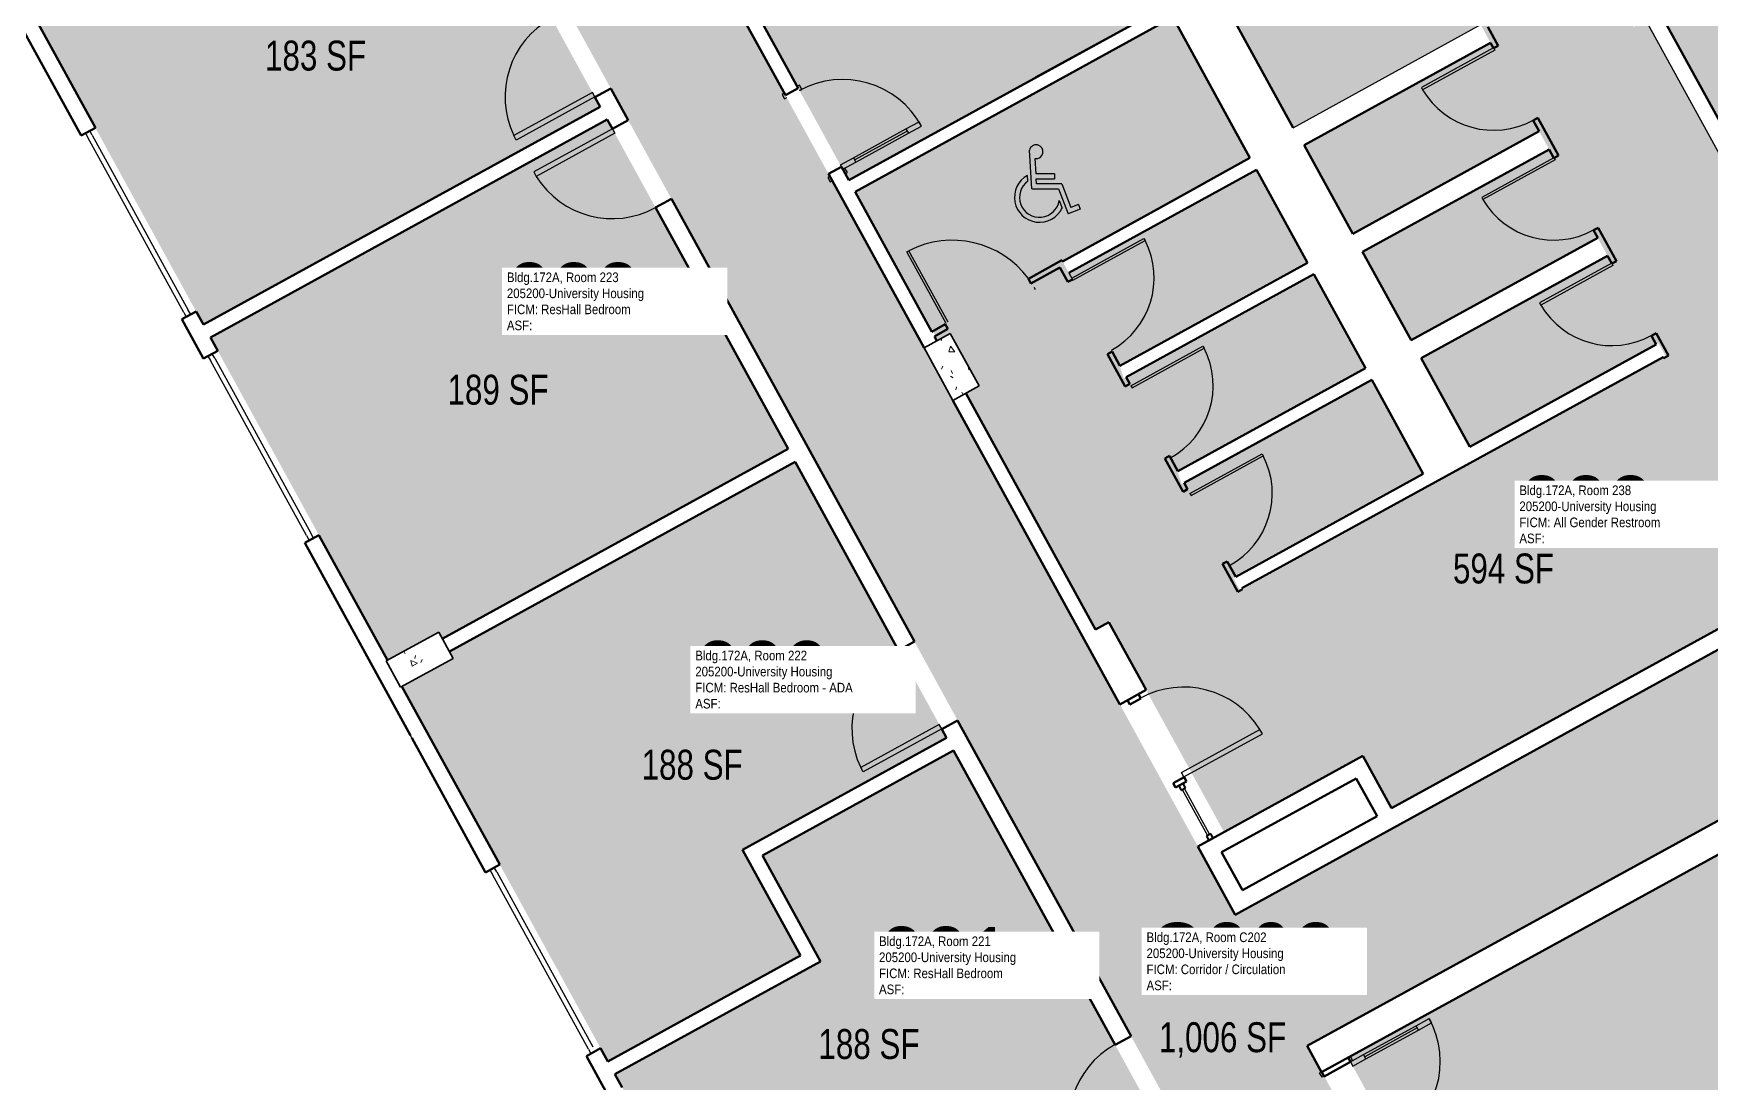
# Model space of a CAD drawing. Header units: inches. Extents: x 69231989 to 69233836, y 27661192 to 27663761.
# Drawn here: x 69232587 to 69233260, y 27661748 to 27662169 of the extents above; entities that cross this region are included whole.
import ezdxf
from ezdxf.enums import TextEntityAlignment as Align

# ---------------------------------------------------------------- set-up
doc = ezdxf.new("R2010")
doc.units = ezdxf.units.IN
doc.header["$LTSCALE"] = 100
doc.header["$MEASUREMENT"] = 0
doc.layers.get('0').update_dxf_attribs({"linetype": 'CONTINUOUS'})
for name, color, linetype in [('A-COLS', 5, 'CONTINUOUS'), ('A-DOOR', 2, 'CONTINUOUS'), ('A-GLAZ', 1, 'CONTINUOUS'), ('A-IDEN-ICON', 4, 'CONTINUOUS'), ('A-IDEN-RNUM', 7, 'CONTINUOUS'), ('A-IDEN-SNUM', 4, 'CONTINUOUS'), ('A-IDEN-VNUM', 4, 'CONTINUOUS'), ('A-WALL', 5, 'CONTINUOUS'), ('AREA-TEXT', 3, 'CONTINUOUS'), ('Rooms-Category-Color', 7, 'CONTINUOUS'), ('Rooms-College-Color', 7, 'CONTINUOUS'), ('Rooms-Department-Color', 7, 'CONTINUOUS'), ('Rooms-Division-Color', 7, 'CONTINUOUS'), ('Rooms-Information', 7, 'CONTINUOUS')]:
    doc.layers.add(name, color=color, linetype=linetype)
doc.styles.add('CP_AREA', font='arial.ttf', dxfattribs={"height": 15})
doc.styles.add('CP_ROOMSNUMBER', font='arial.ttf', dxfattribs={"height": 1})
doc.styles.add('CP_ROOMVNUMBER', font='arial.ttf', dxfattribs={"width": 0.85, "height": 0.075})

# ---------------------------------------------------------------- blocks, each defined once
blk = doc.blocks.new('CPHC')
for p, q in [((5.49, 8), (5.01, 15.77)), ((6.31, 11), (6.12, 14.1)), ((4.7, 9.57), (4.63, 10.7)), ((10, 11), (6.31, 11)), ((10, 11), (10, 10)), ((5.49, 8), (10.79, 8)), ((6.37, 10), (10, 10)), ((6.43, 9), (6.37, 10)), ((11.48, 9), (6.43, 9)), ((10.79, 8), (12.74, 2.99)), ((11.48, 9), (13.31, 4.28)), ((10.95, 5.66), (11.53, 4.17)), ((15.18, 3.93), (12.74, 2.99)), ((14.82, 4.87), (13.31, 4.28)), ((14.82, 4.87), (15.18, 3.93))]:
    blk.add_line(p, q)
for centre, radius, start, end in [((6.35, 15.46), 1.38, 260.2584, 166.6451), ((7, 6.3), 5, 118.3454, 334.8586), ((7, 6.3), 4, 125.1719, 350.8537)]:
    blk.add_arc(centre, radius, start, end)

msp = doc.modelspace()

# ---------------------------------------------------------------- hatches: boundary and pattern name
at = {"layer": 'A-COLS', "lineweight": 5}
h = msp.add_hatch(dxfattribs=at)
h.set_pattern_fill('FP_31', color=256, angle=28.74543, style=0, pattern_type=2)
h.set_pattern_definition([(338.7624, (69232586.704, 27662656.86), (6.5771, -26.8542), [2.88, -31.68]), (283.7624, (69232586.704, 27662656.86), (25.6357, 14.3352), [2.304, -25.344]), (29.2144, (69232587.252, 27662654.622), (32.2128, -12.519), [2.448, -26.924]), (334.9474, (69232593.976, 27662659.33), (7.1637, -40.8485), [4.32, -47.52]), (25.3984, (69232594.573, 27662655.927), (46.9625, -21.952), [3.671, -40.386]), (279.9474, (69232593.976, 27662659.33), (46.963, -21.9514), [3.456, -38.016]), (309.7624, (69232593.393, 27662655.077), (-7.2667, -26.6759), [2.88, -31.68]), (254.7624, (69232593.393, 27662655.077), (29.3713, 0.1094), [2.304, -25.344]), (0.2144, (69232592.787, 27662652.854), (22.1046, -26.5665), [2.448, -26.924]), (326.2624, (69232586.704, 27662656.86), (12.2536, 3.66945), [1.267, -23.77, 1.267, -24.461, -25.44]), (326.2624, (69232586.704, 27662656.86), (12.2536, 3.66945), [-50.765, 1.267, -24.173]), (296.2624, (69232586.704, 27662656.86), (17.5894, -4.69345), [1.267, -13.402, 1.267, -23.194, -9.696]), (296.2624, (69232586.704, 27662656.86), (17.5894, -4.69345), [-39.13, 1.267, -8.429]), (256.2624, (69232583.949, 27662664.969), (5.77368, -19.68832), [1.267, -8.333, 1.267, -28.685, -39.744]), (256.2624, (69232583.949, 27662664.969), (5.77368, -19.68832), [-39.552, 1.267, -38.477]), (246.2624, (69232582.715, 27662668.604), (10.84317, -19.96823), [1.267, -11.213, 1.267, -18.624, -28.224]), (246.2624, (69232582.715, 27662668.604), (10.84317, -19.96823), [-32.371, 1.267, -26.957])])
h.paths.add_polyline_path([(69232944.4, 27662042.87), (69232955.94, 27662021.82), (69232966.46, 27662027.6), (69232954.92, 27662048.64)], flags=0)
h = msp.add_hatch(dxfattribs=at)
h.set_pattern_fill('FP_21', color=256, angle=-241.23719, style=0, pattern_type=2)
h.set_pattern_definition([(338.7628, (69232586.704, 27662656.86), (6.5773, -26.8542), [2.88, -31.68]), (283.763, (69232586.704, 27662656.86), (25.6356, 14.3354), [2.304, -25.344]), (29.214, (69232587.252, 27662654.623), (32.2126, -12.5194), [2.448, -26.924]), (334.947, (69232593.976, 27662659.33), (7.1632, -40.8486), [4.32, -47.52]), (25.399, (69232594.573, 27662655.927), (46.9627, -21.9517), [3.671, -40.386]), (279.947, (69232593.976, 27662659.33), (46.9628, -21.952), [3.456, -38.016]), (309.7628, (69232593.393, 27662655.078), (-7.26654, -26.67593), [2.88, -31.68]), (254.763, (69232593.393, 27662655.078), (29.3713, 0.1096), [2.304, -25.344]), (0.214, (69232592.787, 27662652.854), (22.1043, -26.5667), [2.448, -26.924]), (326.2628, (69232586.704, 27662656.86), (12.25358, 3.66953), [1.267, -23.77, 1.267, -24.461, -25.44]), (326.2628, (69232586.704, 27662656.86), (12.25358, 3.66953), [-50.765, 1.267, -24.173]), (296.2628, (69232586.704, 27662656.86), (17.58944, -4.69334), [1.267, -13.402, 1.267, -23.194, -9.696]), (296.2628, (69232586.704, 27662656.86), (17.58944, -4.69334), [-39.13, 1.267, -8.429]), (256.2628, (69232583.949, 27662664.969), (5.77381, -19.68828), [1.267, -8.333, 1.267, -28.685, -39.744]), (256.2628, (69232583.949, 27662664.969), (5.77381, -19.68828), [-39.552, 1.267, -38.477]), (246.2628, (69232582.715, 27662668.604), (10.8433, -19.96816), [1.267, -11.213, 1.267, -18.624, -28.224]), (246.2628, (69232582.715, 27662668.604), (10.8433, -19.96816), [-32.371, 1.267, -26.957])])
h.paths.add_polyline_path([(69232728.78, 27661917.36), (69232734.55, 27661906.84), (69232755.59, 27661918.39), (69232749.81, 27661928.91)], flags=0)
at = {"layer": 'Rooms-Category-Color', "true_color": 0xadadad}
for points in [[(69232797.91, 27662309.76), (69232745.28, 27662280.87), (69232748.06, 27662275.8), (69232822.34, 27662140.48), (69232897.64, 27662003.29), (69232961.22, 27661887.46), (69233048.25, 27661728.9), (69233196.66, 27661458.53), (69233197.17, 27661457.6), (69233198.74, 27661454.75), (69233228.16, 27661401.16), (69233228.16, 27661401.16), (69233232.95, 27661392.43), (69233246.36, 27661368), (69233246.93, 27661368.31), (69233299.12, 27661396.96), (69233195.33, 27661586.04), (69233103.93, 27661752.52), (69233103.82, 27661752.46), (69233098.05, 27661762.98), (69233103.42, 27661765.93), (69233376.06, 27661915.58), (69233381.42, 27661918.53), (69233387.2, 27661908.01), (69233387.09, 27661907.95), (69233476.84, 27661744.44), (69233478.35, 27661741.7), (69233478.35, 27661741.7), (69233479.74, 27661739.16), (69233582.26, 27661552.38), (69233634.97, 27661581.32), (69233617.87, 27661612.47), (69233617.88, 27661612.47), (69233587.59, 27661667.64), (69233500.44, 27661826.42), (69233436.98, 27661942.02), (69233349.82, 27662100.8), (69233286.07, 27662216.95), (69233210.76, 27662354.14), (69233134.03, 27662493.92), (69233100.08, 27662475.28), (69233081.6, 27662465.14), (69233086.44, 27662456.32), (69233114.79, 27662404.66), (69233114.82, 27662404.61), (69233116.07, 27662402.3), (69233134.87, 27662368.01), (69233136.14, 27662365.71), (69233136.17, 27662365.66), (69233192.55, 27662262.95), (69233193.84, 27662260.59), (69233193.81, 27662260.57), (69233291.62, 27662082.25), (69233291.62, 27662082.25), (69233306.3, 27662055.51), (69233301.05, 27662052.63), (69233304.07, 27662047.13), (69233329.31, 27662001.15), (69233332.33, 27661995.65), (69233337.55, 27661998.52), (69233352.56, 27661971.15), (69233289.01, 27661936.27), (69233286.71, 27661935.01), (69233135.35, 27661851.92), (69233132.44, 27661850.33), (69233069.16, 27661815.59), (69233055.74, 27661840.05), (69233053.71, 27661843.86), (69233051.17, 27661848.48), (69233023.18, 27661899.47), (69233008, 27661927.13), (69233007.95, 27661927.11), (69232909.61, 27662106.27), (69232909.03, 27662107.32), (69232802.9, 27662300.68)], [(69233048.9, 27661988.37), (69233048.65, 27661988.82), (69233047.72, 27661988.31), (69233045.89, 27661993.85), (69233120.68, 27662034.9), (69233100.47, 27662071.72), (69233025.68, 27662030.67), (69233025.44, 27662031.11), (69233024.51, 27662030.6), (69233022.67, 27662036.15), (69233097.46, 27662077.2), (69233077.49, 27662113.58), (69233002.71, 27662072.53), (69232999.94, 27662077.57), (69233075, 27662119.2), (69233044.04, 27662175.59), (69232917.26, 27662105.57), (69232950, 27662045.94), (69232954.92, 27662048.64), (69232966.46, 27662027.6), (69232961.55, 27662024.9), (69233013.3, 27661930.61), (69233018.71, 27661933.58), (69233034.11, 27661905.54), (69233033.67, 27661905.29), (69233064.47, 27661849.19), (69233120.53, 27661879.96), (69233132.06, 27661858.96), (69233282.55, 27661941.56), (69233271.02, 27661962.57), (69233332.09, 27661996.09), (69233301.29, 27662052.19), (69233295.57, 27662049.05), (69233280.42, 27662076.67), (69233285.79, 27662079.62), (69233233.82, 27662174.24), (69233228.94, 27662171.57), (69233217.4, 27662192.61), (69233222.25, 27662195.27), (69233189.4, 27662255.16), (69233062.53, 27662185.52), (69233092.37, 27662131.16), (69233167.59, 27662172.45), (69233171.56, 27662165.22), (69233131.84, 27662143.41), (69233096.78, 27662124.17), (69233116.27, 27662088.66), (69233191.05, 27662129.71), (69233191.29, 27662129.27), (69233195.02, 27662122.48), (69233120.24, 27662081.43), (69233139.73, 27662045.93), (69233214.51, 27662086.98), (69233214.75, 27662086.54), (69233218.48, 27662079.75), (69233143.7, 27662038.7), (69233163.18, 27662003.19), (69233238.9, 27662044.75), (69233241.9, 27662039.28), (69233209.41, 27662021.44), (69233103.67, 27661963.4), (69233103.67, 27661963.4), (69233071.19, 27661945.56), (69233068.42, 27661950.6), (69233069.35, 27661951.12), (69233069.11, 27661951.55), (69233143.9, 27661992.61), (69233123.69, 27662029.42)]]:
    msp.add_hatch(color=253, dxfattribs=at).paths.add_polyline_path(points)
at = {"layer": 'Rooms-Category-Color', "true_color": 0x728ef3}
for points in [[(69232808.02, 27662303.56), (69232914.21, 27662110.1), (69232981.71, 27662147.15), (69233072.36, 27662196.9), (69232966.19, 27662390.32)], [(69232588.52, 27662174.17), (69232655.46, 27662052.23), (69232814.57, 27662139.56), (69232744.32, 27662267.55), (69232689.59, 27662237.51), (69232605.7, 27662191.46), (69232609.01, 27662185.42)], [(69232658.29, 27662047.08), (69232729.32, 27661917.66), (69232749.81, 27661928.91), (69232751.26, 27661926.28), (69232889.87, 27662002.37), (69232817.4, 27662134.41)], [(69232735.1, 27661907.14), (69232817.62, 27661756.81), (69232894.91, 27661799.23), (69232871.63, 27661841.64), (69232953.45, 27661886.55), (69232892.7, 27661997.22), (69232754.08, 27661921.13), (69232755.59, 27661918.39)], [(69233376.57, 27661902.17), (69233114.45, 27661758.29), (69233173.39, 27661650.92), (69233278.37, 27661459.68), (69233540.49, 27661603.56), (69233467.62, 27661735.5), (69233467.96, 27661735.69)], [(69232820.45, 27661751.66), (69232879.93, 27661643.28), (69232900.43, 27661654.53), (69232901.87, 27661651.9), (69233040.49, 27661727.99), (69232956.28, 27661881.4), (69232879.61, 27661839.31), (69232902.89, 27661796.91)]]:
    msp.add_hatch(color=171, dxfattribs=at).paths.add_polyline_path(points)
at = {"layer": 'Rooms-College-Color', "true_color": 0xadadad}
for points in [[(69232797.91, 27662309.76), (69232745.28, 27662280.87), (69232748.06, 27662275.8), (69232822.34, 27662140.48), (69232897.64, 27662003.29), (69232961.22, 27661887.46), (69233048.25, 27661728.9), (69233196.66, 27661458.53), (69233197.17, 27661457.6), (69233198.74, 27661454.75), (69233228.16, 27661401.16), (69233228.16, 27661401.16), (69233232.95, 27661392.43), (69233246.36, 27661368), (69233246.93, 27661368.31), (69233299.12, 27661396.96), (69233195.33, 27661586.04), (69233103.93, 27661752.52), (69233103.82, 27661752.46), (69233098.05, 27661762.98), (69233103.42, 27661765.93), (69233376.06, 27661915.58), (69233381.42, 27661918.53), (69233387.2, 27661908.01), (69233387.09, 27661907.95), (69233476.84, 27661744.44), (69233478.35, 27661741.7), (69233478.35, 27661741.7), (69233479.74, 27661739.16), (69233582.26, 27661552.38), (69233634.97, 27661581.32), (69233617.87, 27661612.47), (69233617.88, 27661612.47), (69233587.59, 27661667.64), (69233500.44, 27661826.42), (69233436.98, 27661942.02), (69233349.82, 27662100.8), (69233286.07, 27662216.95), (69233210.76, 27662354.14), (69233134.03, 27662493.92), (69233100.08, 27662475.28), (69233081.6, 27662465.14), (69233086.44, 27662456.32), (69233114.79, 27662404.66), (69233114.82, 27662404.61), (69233116.07, 27662402.3), (69233134.87, 27662368.01), (69233136.14, 27662365.71), (69233136.17, 27662365.66), (69233192.55, 27662262.95), (69233193.84, 27662260.59), (69233193.81, 27662260.57), (69233291.62, 27662082.25), (69233291.62, 27662082.25), (69233306.3, 27662055.51), (69233301.05, 27662052.63), (69233304.07, 27662047.13), (69233329.31, 27662001.15), (69233332.33, 27661995.65), (69233337.55, 27661998.52), (69233352.56, 27661971.15), (69233289.01, 27661936.27), (69233286.71, 27661935.01), (69233135.35, 27661851.92), (69233132.44, 27661850.33), (69233069.16, 27661815.59), (69233055.74, 27661840.05), (69233053.71, 27661843.86), (69233051.17, 27661848.48), (69233023.18, 27661899.47), (69233008, 27661927.13), (69233007.95, 27661927.11), (69232909.61, 27662106.27), (69232909.03, 27662107.32), (69232802.9, 27662300.68)], [(69232808.02, 27662303.56), (69232914.21, 27662110.1), (69232981.71, 27662147.15), (69233072.36, 27662196.9), (69232966.19, 27662390.32)], [(69232588.52, 27662174.17), (69232655.46, 27662052.23), (69232814.57, 27662139.56), (69232744.32, 27662267.55), (69232689.59, 27662237.51), (69232605.7, 27662191.46), (69232609.01, 27662185.42)], [(69233048.9, 27661988.37), (69233048.65, 27661988.82), (69233047.72, 27661988.31), (69233045.89, 27661993.85), (69233120.68, 27662034.9), (69233100.47, 27662071.72), (69233025.68, 27662030.67), (69233025.44, 27662031.11), (69233024.51, 27662030.6), (69233022.67, 27662036.15), (69233097.46, 27662077.2), (69233077.49, 27662113.58), (69233002.71, 27662072.53), (69232999.94, 27662077.57), (69233075, 27662119.2), (69233044.04, 27662175.59), (69232917.26, 27662105.57), (69232950, 27662045.94), (69232954.92, 27662048.64), (69232966.46, 27662027.6), (69232961.55, 27662024.9), (69233013.3, 27661930.61), (69233018.71, 27661933.58), (69233034.11, 27661905.54), (69233033.67, 27661905.29), (69233064.47, 27661849.19), (69233120.53, 27661879.96), (69233132.06, 27661858.96), (69233282.55, 27661941.56), (69233271.02, 27661962.57), (69233332.09, 27661996.09), (69233301.29, 27662052.19), (69233295.57, 27662049.05), (69233280.42, 27662076.67), (69233285.79, 27662079.62), (69233233.82, 27662174.24), (69233228.94, 27662171.57), (69233217.4, 27662192.61), (69233222.25, 27662195.27), (69233189.4, 27662255.16), (69233062.53, 27662185.52), (69233092.37, 27662131.16), (69233167.59, 27662172.45), (69233171.56, 27662165.22), (69233131.84, 27662143.41), (69233096.78, 27662124.17), (69233116.27, 27662088.66), (69233191.05, 27662129.71), (69233191.29, 27662129.27), (69233195.02, 27662122.48), (69233120.24, 27662081.43), (69233139.73, 27662045.93), (69233214.51, 27662086.98), (69233214.75, 27662086.54), (69233218.48, 27662079.75), (69233143.7, 27662038.7), (69233163.18, 27662003.19), (69233238.9, 27662044.75), (69233241.9, 27662039.28), (69233209.41, 27662021.44), (69233103.67, 27661963.4), (69233103.67, 27661963.4), (69233071.19, 27661945.56), (69233068.42, 27661950.6), (69233069.35, 27661951.12), (69233069.11, 27661951.55), (69233143.9, 27661992.61), (69233123.69, 27662029.42)], [(69232658.29, 27662047.08), (69232729.32, 27661917.66), (69232749.81, 27661928.91), (69232751.26, 27661926.28), (69232889.87, 27662002.37), (69232817.4, 27662134.41)], [(69232735.1, 27661907.14), (69232817.62, 27661756.81), (69232894.91, 27661799.23), (69232871.63, 27661841.64), (69232953.45, 27661886.55), (69232892.7, 27661997.22), (69232754.08, 27661921.13), (69232755.59, 27661918.39)], [(69233376.57, 27661902.17), (69233114.45, 27661758.29), (69233173.39, 27661650.92), (69233278.37, 27661459.68), (69233540.49, 27661603.56), (69233467.62, 27661735.5), (69233467.96, 27661735.69)], [(69232820.45, 27661751.66), (69232879.93, 27661643.28), (69232900.43, 27661654.53), (69232901.87, 27661651.9), (69233040.49, 27661727.99), (69232956.28, 27661881.4), (69232879.61, 27661839.31), (69232902.89, 27661796.91)]]:
    msp.add_hatch(color=253, dxfattribs=at).paths.add_polyline_path(points)
at = {"layer": 'Rooms-Department-Color', "true_color": 0xacacac}
for points in [[(69232797.91, 27662309.76), (69232745.28, 27662280.87), (69232748.06, 27662275.8), (69232822.34, 27662140.48), (69232897.64, 27662003.29), (69232961.22, 27661887.46), (69233048.25, 27661728.9), (69233196.66, 27661458.53), (69233197.17, 27661457.6), (69233198.74, 27661454.75), (69233228.16, 27661401.16), (69233228.16, 27661401.16), (69233232.95, 27661392.43), (69233246.36, 27661368), (69233246.93, 27661368.31), (69233299.12, 27661396.96), (69233195.33, 27661586.04), (69233103.93, 27661752.52), (69233103.82, 27661752.46), (69233098.05, 27661762.98), (69233103.42, 27661765.93), (69233376.06, 27661915.58), (69233381.42, 27661918.53), (69233387.2, 27661908.01), (69233387.09, 27661907.95), (69233476.84, 27661744.44), (69233478.35, 27661741.7), (69233478.35, 27661741.7), (69233479.74, 27661739.16), (69233582.26, 27661552.38), (69233634.97, 27661581.32), (69233617.87, 27661612.47), (69233617.88, 27661612.47), (69233587.59, 27661667.64), (69233500.44, 27661826.42), (69233436.98, 27661942.02), (69233349.82, 27662100.8), (69233286.07, 27662216.95), (69233210.76, 27662354.14), (69233134.03, 27662493.92), (69233100.08, 27662475.28), (69233081.6, 27662465.14), (69233086.44, 27662456.32), (69233114.79, 27662404.66), (69233114.82, 27662404.61), (69233116.07, 27662402.3), (69233134.87, 27662368.01), (69233136.14, 27662365.71), (69233136.17, 27662365.66), (69233192.55, 27662262.95), (69233193.84, 27662260.59), (69233193.81, 27662260.57), (69233291.62, 27662082.25), (69233291.62, 27662082.25), (69233306.3, 27662055.51), (69233301.05, 27662052.63), (69233304.07, 27662047.13), (69233329.31, 27662001.15), (69233332.33, 27661995.65), (69233337.55, 27661998.52), (69233352.56, 27661971.15), (69233289.01, 27661936.27), (69233286.71, 27661935.01), (69233135.35, 27661851.92), (69233132.44, 27661850.33), (69233069.16, 27661815.59), (69233055.74, 27661840.05), (69233053.71, 27661843.86), (69233051.17, 27661848.48), (69233023.18, 27661899.47), (69233008, 27661927.13), (69233007.95, 27661927.11), (69232909.61, 27662106.27), (69232909.03, 27662107.32), (69232802.9, 27662300.68)], [(69233048.9, 27661988.37), (69233048.65, 27661988.82), (69233047.72, 27661988.31), (69233045.89, 27661993.85), (69233120.68, 27662034.9), (69233100.47, 27662071.72), (69233025.68, 27662030.67), (69233025.44, 27662031.11), (69233024.51, 27662030.6), (69233022.67, 27662036.15), (69233097.46, 27662077.2), (69233077.49, 27662113.58), (69233002.71, 27662072.53), (69232999.94, 27662077.57), (69233075, 27662119.2), (69233044.04, 27662175.59), (69232917.26, 27662105.57), (69232950, 27662045.94), (69232954.92, 27662048.64), (69232966.46, 27662027.6), (69232961.55, 27662024.9), (69233013.3, 27661930.61), (69233018.71, 27661933.58), (69233034.11, 27661905.54), (69233033.67, 27661905.29), (69233064.47, 27661849.19), (69233120.53, 27661879.96), (69233132.06, 27661858.96), (69233282.55, 27661941.56), (69233271.02, 27661962.57), (69233332.09, 27661996.09), (69233301.29, 27662052.19), (69233295.57, 27662049.05), (69233280.42, 27662076.67), (69233285.79, 27662079.62), (69233233.82, 27662174.24), (69233228.94, 27662171.57), (69233217.4, 27662192.61), (69233222.25, 27662195.27), (69233189.4, 27662255.16), (69233062.53, 27662185.52), (69233092.37, 27662131.16), (69233167.59, 27662172.45), (69233171.56, 27662165.22), (69233131.84, 27662143.41), (69233096.78, 27662124.17), (69233116.27, 27662088.66), (69233191.05, 27662129.71), (69233191.29, 27662129.27), (69233195.02, 27662122.48), (69233120.24, 27662081.43), (69233139.73, 27662045.93), (69233214.51, 27662086.98), (69233214.75, 27662086.54), (69233218.48, 27662079.75), (69233143.7, 27662038.7), (69233163.18, 27662003.19), (69233238.9, 27662044.75), (69233241.9, 27662039.28), (69233209.41, 27662021.44), (69233103.67, 27661963.4), (69233103.67, 27661963.4), (69233071.19, 27661945.56), (69233068.42, 27661950.6), (69233069.35, 27661951.12), (69233069.11, 27661951.55), (69233143.9, 27661992.61), (69233123.69, 27662029.42)]]:
    msp.add_hatch(color=253, dxfattribs=at).paths.add_polyline_path(points)
at = {"layer": 'Rooms-Department-Color', "true_color": 0x604aed}
for points in [[(69232808.02, 27662303.56), (69232914.21, 27662110.1), (69232981.71, 27662147.15), (69233072.36, 27662196.9), (69232966.19, 27662390.32)], [(69232588.52, 27662174.17), (69232655.46, 27662052.23), (69232814.57, 27662139.56), (69232744.32, 27662267.55), (69232689.59, 27662237.51), (69232605.7, 27662191.46), (69232609.01, 27662185.42)], [(69232658.29, 27662047.08), (69232729.32, 27661917.66), (69232749.81, 27661928.91), (69232751.26, 27661926.28), (69232889.87, 27662002.37), (69232817.4, 27662134.41)], [(69232735.1, 27661907.14), (69232817.62, 27661756.81), (69232894.91, 27661799.23), (69232871.63, 27661841.64), (69232953.45, 27661886.55), (69232892.7, 27661997.22), (69232754.08, 27661921.13), (69232755.59, 27661918.39)], [(69233376.57, 27661902.17), (69233114.45, 27661758.29), (69233173.39, 27661650.92), (69233278.37, 27661459.68), (69233540.49, 27661603.56), (69233467.62, 27661735.5), (69233467.96, 27661735.69)], [(69232820.45, 27661751.66), (69232879.93, 27661643.28), (69232900.43, 27661654.53), (69232901.87, 27661651.9), (69233040.49, 27661727.99), (69232956.28, 27661881.4), (69232879.61, 27661839.31), (69232902.89, 27661796.91)]]:
    msp.add_hatch(color=173, dxfattribs=at).paths.add_polyline_path(points)
at = {"layer": 'Rooms-Division-Color', "true_color": 0xadadad}
for points in [[(69232797.91, 27662309.76), (69232745.28, 27662280.87), (69232748.06, 27662275.8), (69232822.34, 27662140.48), (69232897.64, 27662003.29), (69232961.22, 27661887.46), (69233048.25, 27661728.9), (69233196.66, 27661458.53), (69233197.17, 27661457.6), (69233198.74, 27661454.75), (69233228.16, 27661401.16), (69233228.16, 27661401.16), (69233232.95, 27661392.43), (69233246.36, 27661368), (69233246.93, 27661368.31), (69233299.12, 27661396.96), (69233195.33, 27661586.04), (69233103.93, 27661752.52), (69233103.82, 27661752.46), (69233098.05, 27661762.98), (69233103.42, 27661765.93), (69233376.06, 27661915.58), (69233381.42, 27661918.53), (69233387.2, 27661908.01), (69233387.09, 27661907.95), (69233476.84, 27661744.44), (69233478.35, 27661741.7), (69233478.35, 27661741.7), (69233479.74, 27661739.16), (69233582.26, 27661552.38), (69233634.97, 27661581.32), (69233617.87, 27661612.47), (69233617.88, 27661612.47), (69233587.59, 27661667.64), (69233500.44, 27661826.42), (69233436.98, 27661942.02), (69233349.82, 27662100.8), (69233286.07, 27662216.95), (69233210.76, 27662354.14), (69233134.03, 27662493.92), (69233100.08, 27662475.28), (69233081.6, 27662465.14), (69233086.44, 27662456.32), (69233114.79, 27662404.66), (69233114.82, 27662404.61), (69233116.07, 27662402.3), (69233134.87, 27662368.01), (69233136.14, 27662365.71), (69233136.17, 27662365.66), (69233192.55, 27662262.95), (69233193.84, 27662260.59), (69233193.81, 27662260.57), (69233291.62, 27662082.25), (69233291.62, 27662082.25), (69233306.3, 27662055.51), (69233301.05, 27662052.63), (69233304.07, 27662047.13), (69233329.31, 27662001.15), (69233332.33, 27661995.65), (69233337.55, 27661998.52), (69233352.56, 27661971.15), (69233289.01, 27661936.27), (69233286.71, 27661935.01), (69233135.35, 27661851.92), (69233132.44, 27661850.33), (69233069.16, 27661815.59), (69233055.74, 27661840.05), (69233053.71, 27661843.86), (69233051.17, 27661848.48), (69233023.18, 27661899.47), (69233008, 27661927.13), (69233007.95, 27661927.11), (69232909.61, 27662106.27), (69232909.03, 27662107.32), (69232802.9, 27662300.68)], [(69233048.9, 27661988.37), (69233048.65, 27661988.82), (69233047.72, 27661988.31), (69233045.89, 27661993.85), (69233120.68, 27662034.9), (69233100.47, 27662071.72), (69233025.68, 27662030.67), (69233025.44, 27662031.11), (69233024.51, 27662030.6), (69233022.67, 27662036.15), (69233097.46, 27662077.2), (69233077.49, 27662113.58), (69233002.71, 27662072.53), (69232999.94, 27662077.57), (69233075, 27662119.2), (69233044.04, 27662175.59), (69232917.26, 27662105.57), (69232950, 27662045.94), (69232954.92, 27662048.64), (69232966.46, 27662027.6), (69232961.55, 27662024.9), (69233013.3, 27661930.61), (69233018.71, 27661933.58), (69233034.11, 27661905.54), (69233033.67, 27661905.29), (69233064.47, 27661849.19), (69233120.53, 27661879.96), (69233132.06, 27661858.96), (69233282.55, 27661941.56), (69233271.02, 27661962.57), (69233332.09, 27661996.09), (69233301.29, 27662052.19), (69233295.57, 27662049.05), (69233280.42, 27662076.67), (69233285.79, 27662079.62), (69233233.82, 27662174.24), (69233228.94, 27662171.57), (69233217.4, 27662192.61), (69233222.25, 27662195.27), (69233189.4, 27662255.16), (69233062.53, 27662185.52), (69233092.37, 27662131.16), (69233167.59, 27662172.45), (69233171.56, 27662165.22), (69233131.84, 27662143.41), (69233096.78, 27662124.17), (69233116.27, 27662088.66), (69233191.05, 27662129.71), (69233191.29, 27662129.27), (69233195.02, 27662122.48), (69233120.24, 27662081.43), (69233139.73, 27662045.93), (69233214.51, 27662086.98), (69233214.75, 27662086.54), (69233218.48, 27662079.75), (69233143.7, 27662038.7), (69233163.18, 27662003.19), (69233238.9, 27662044.75), (69233241.9, 27662039.28), (69233209.41, 27662021.44), (69233103.67, 27661963.4), (69233103.67, 27661963.4), (69233071.19, 27661945.56), (69233068.42, 27661950.6), (69233069.35, 27661951.12), (69233069.11, 27661951.55), (69233143.9, 27661992.61), (69233123.69, 27662029.42)]]:
    msp.add_hatch(color=253, dxfattribs=at).paths.add_polyline_path(points)
at = {"layer": 'Rooms-Division-Color', "true_color": 0x604aed}
for points in [[(69232808.02, 27662303.56), (69232914.21, 27662110.1), (69232981.71, 27662147.15), (69233072.36, 27662196.9), (69232966.19, 27662390.32)], [(69232588.52, 27662174.17), (69232655.46, 27662052.23), (69232814.57, 27662139.56), (69232744.32, 27662267.55), (69232689.59, 27662237.51), (69232605.7, 27662191.46), (69232609.01, 27662185.42)], [(69232658.29, 27662047.08), (69232729.32, 27661917.66), (69232749.81, 27661928.91), (69232751.26, 27661926.28), (69232889.87, 27662002.37), (69232817.4, 27662134.41)], [(69232735.1, 27661907.14), (69232817.62, 27661756.81), (69232894.91, 27661799.23), (69232871.63, 27661841.64), (69232953.45, 27661886.55), (69232892.7, 27661997.22), (69232754.08, 27661921.13), (69232755.59, 27661918.39)], [(69233376.57, 27661902.17), (69233114.45, 27661758.29), (69233173.39, 27661650.92), (69233278.37, 27661459.68), (69233540.49, 27661603.56), (69233467.62, 27661735.5), (69233467.96, 27661735.69)], [(69232820.45, 27661751.66), (69232879.93, 27661643.28), (69232900.43, 27661654.53), (69232901.87, 27661651.9), (69233040.49, 27661727.99), (69232956.28, 27661881.4), (69232879.61, 27661839.31), (69232902.89, 27661796.91)]]:
    msp.add_hatch(color=173, dxfattribs=at).paths.add_polyline_path(points)

# ---------------------------------------------------------------- linework, layer by layer
at = {"layer": 'A-COLS', "lineweight": 35}
for p, q in [((69232944.4, 27662042.87), (69232954.92, 27662048.64)), ((69232954.92, 27662048.64), (69232966.46, 27662027.6)), ((69232955.94, 27662021.82), (69232944.4, 27662042.87)), ((69232966.46, 27662027.6), (69232955.94, 27662021.82)), ((69232728.78, 27661917.36), (69232749.81, 27661928.91)), ((69232749.81, 27661928.91), (69232755.59, 27661918.39)), ((69232734.55, 27661906.84), (69232728.78, 27661917.36)), ((69232755.59, 27661918.39), (69232734.55, 27661906.84))]:
    msp.add_line(p, q, dxfattribs=at)
at = {"layer": 'A-DOOR'}
for p, q in [((69233172.73, 27662163.14), (69233143.81, 27662147.27)), ((69233172.73, 27662163.14), (69233173.21, 27662162.27)), ((69233173.21, 27662162.27), (69233144.29, 27662146.39)), ((69232811.46, 27662145.27), (69232779.95, 27662127.98)), ((69232812.42, 27662143.52), (69232780.91, 27662126.22)), ((69232812.42, 27662143.52), (69232811.46, 27662145.27)), ((69232888.39, 27662144.97), (69232887.51, 27662144.49)), ((69232887.51, 27662144.49), (69232888.47, 27662142.74)), ((69232888.47, 27662142.74), (69232889.35, 27662143.22)), ((69232894.42, 27662148.28), (69232893.54, 27662147.8)), ((69232895.38, 27662146.53), (69232894.42, 27662148.28)), ((69232894.5, 27662146.05), (69232895.38, 27662146.53)), ((69233143.81, 27662147.27), (69233144.29, 27662146.39)), ((69232819.46, 27662130.7), (69232787.95, 27662113.4)), ((69232819.46, 27662130.7), (69232820.42, 27662128.95)), ((69232916.12, 27662119.13), (69232937.16, 27662130.68)), ((69232937.64, 27662129.8), (69232916.6, 27662118.25)), ((69232937.16, 27662130.68), (69232942.42, 27662133.56)), ((69232937.16, 27662130.68), (69232938.12, 27662128.92)), ((69232938.12, 27662128.92), (69232943.38, 27662131.81)), ((69232943.38, 27662131.81), (69232942.42, 27662133.56)), ((69232780.91, 27662126.22), (69232779.95, 27662127.98)), ((69232820.42, 27662128.95), (69232788.91, 27662111.65)), ((69232917.08, 27662117.37), (69232938.12, 27662128.92)), ((69232910.86, 27662116.24), (69232916.12, 27662119.13)), ((69232911.82, 27662114.49), (69232910.86, 27662116.24)), ((69232911.82, 27662114.49), (69232917.08, 27662117.37)), ((69232916.12, 27662119.13), (69232917.08, 27662117.37)), ((69233196.91, 27662119.09), (69233167.99, 27662103.22)), ((69233197.39, 27662118.22), (69233168.47, 27662102.34)), ((69233196.91, 27662119.09), (69233197.39, 27662118.22)), ((69232787.95, 27662113.4), (69232788.91, 27662111.65)), ((69232906.67, 27662111.66), (69232905.8, 27662111.18)), ((69232905.8, 27662111.18), (69232906.76, 27662109.43)), ((69232906.76, 27662109.43), (69232907.64, 27662109.91)), ((69232912.7, 27662114.97), (69232911.82, 27662114.49)), ((69232913.66, 27662113.22), (69232912.7, 27662114.97)), ((69232912.79, 27662112.73), (69232913.66, 27662113.22)), ((69233167.99, 27662103.22), (69233168.47, 27662102.34)), ((69233003.63, 27662070.89), (69233032.54, 27662086.76)), ((69233004.11, 27662070.02), (69233033.02, 27662085.89)), ((69233032.54, 27662086.76), (69233033.02, 27662085.89)), ((69232937.49, 27662081.34), (69232938.37, 27662081.83)), ((69232953.24, 27662052.65), (69232937.49, 27662081.34)), ((69232954.12, 27662053.13), (69232938.37, 27662081.83)), ((69233220.12, 27662076.8), (69233191.21, 27662060.92)), ((69233220.6, 27662075.92), (69233191.69, 27662060.05)), ((69233220.12, 27662076.8), (69233220.6, 27662075.92)), ((69233003.63, 27662070.89), (69233004.11, 27662070.02)), ((69233191.21, 27662060.92), (69233191.69, 27662060.05)), ((69233027.33, 27662027.72), (69233056.24, 27662043.59)), ((69233027.81, 27662026.84), (69233056.72, 27662042.71)), ((69233056.24, 27662043.59), (69233056.72, 27662042.71)), ((69233027.33, 27662027.72), (69233027.81, 27662026.84)), ((69233051.02, 27661984.55), (69233079.94, 27662000.42)), ((69233051.51, 27661983.67), (69233080.42, 27661999.54)), ((69233079.94, 27662000.42), (69233080.42, 27661999.54)), ((69233051.02, 27661984.55), (69233051.51, 27661983.67)), ((69232950.52, 27661891.94), (69232919.01, 27661874.64)), ((69232951.48, 27661890.18), (69232919.97, 27661872.89)), ((69232951.48, 27661890.18), (69232950.52, 27661891.94)), ((69233047.58, 27661872.62), (69233079.09, 27661889.92)), ((69233048.54, 27661870.87), (69233080.05, 27661888.16)), ((69233080.05, 27661888.16), (69233079.09, 27661889.92)), ((69232919.97, 27661872.89), (69232919.01, 27661874.64)), ((69233048.54, 27661870.87), (69233047.58, 27661872.62)), ((69233141.67, 27661771.12), (69233146.93, 27661774)), ((69233146.93, 27661774), (69233147.89, 27661772.25)), ((69233120.63, 27661759.57), (69233141.67, 27661771.12)), ((69233142.15, 27661770.24), (69233121.11, 27661758.69)), ((69233121.59, 27661757.81), (69233142.63, 27661769.36)), ((69233142.63, 27661769.36), (69233141.67, 27661771.12)), ((69233142.63, 27661769.36), (69233147.89, 27661772.25)), ((69233115.37, 27661756.68), (69233120.63, 27661759.57)), ((69233121.59, 27661757.81), (69233120.63, 27661759.57)), ((69233115.29, 27661758.9), (69233116.25, 27661757.16)), ((69233116.25, 27661757.16), (69233115.37, 27661756.68)), ((69233115.37, 27661756.68), (69233116.33, 27661754.93)), ((69233116.33, 27661754.93), (69233121.59, 27661757.81)), ((69233103.01, 27661752.18), (69233103.36, 27661752.37)), ((69233103.97, 27661750.43), (69233103.01, 27661752.18)), ((69233104.85, 27661750.91), (69233103.97, 27661750.43))]:
    msp.add_line(p, q, dxfattribs=at)
at = {"layer": 'A-DOOR', "lineweight": 25}
for centre, radius, start, end in [((69232812.42, 27662143.52), 36, 118.76281, 205.57807), ((69232911.82, 27662114.49), 36, 28.76281, 118.76281), ((69233172.73, 27662163.14), 33, 210.49931, 298.76281), ((69232819.46, 27662130.7), 36, 211.94755, 298.76281), ((69233196.91, 27662119.09), 33, 210.49931, 298.76281), ((69232955.77, 27662048.04), 38, 36.71005, 117.25485), ((69233003.63, 27662070.89), 33, 298.76281, 27.02631), ((69232955.77, 27662048.04), 38, 28.76281, 29.98372), ((69233220.12, 27662076.8), 33, 210.49931, 298.76281), ((69233027.33, 27662027.72), 33, 298.76281, 27.02631), ((69233051.02, 27661984.55), 33, 298.76281, 27.02631), ((69232951.48, 27661890.18), 36, 118.76281, 205.57807), ((69233048.54, 27661870.87), 36, 31.94755, 118.76281), ((69233115.37, 27661756.68), 36, 298.76336, 28.76336), ((69233038.33, 27661731.96), 36, 118.76281, 205.57807)]:
    msp.add_arc(centre, radius, start, end, dxfattribs=at)
at = {"layer": 'A-GLAZ'}
for p, q in [((69232610.92, 27662128.17), (69232609.96, 27662129.92)), ((69232608.21, 27662128.96), (69232609.17, 27662127.21)), ((69232618.79, 27662109.68), (69232609.17, 27662127.21)), ((69232610.92, 27662128.17), (69232620.55, 27662110.64)), ((69232638.04, 27662074.61), (69232618.79, 27662109.68)), ((69232620.55, 27662110.64), (69232639.79, 27662075.57)), ((69232639.79, 27662075.57), (69232649.42, 27662058.04)), ((69232647.66, 27662057.08), (69232638.04, 27662074.61)), ((69232647.66, 27662057.08), (69232648.63, 27662055.33)), ((69232650.38, 27662056.29), (69232649.42, 27662058.04)), ((69232657.29, 27662039.53), (69232658.26, 27662037.78)), ((69232667.88, 27662020.25), (69232658.26, 27662037.78)), ((69232660.01, 27662038.74), (69232659.05, 27662040.5)), ((69232660.01, 27662038.74), (69232669.63, 27662021.21)), ((69232687.13, 27661985.18), (69232667.88, 27662020.25)), ((69232669.63, 27662021.21), (69232688.88, 27661986.14)), ((69232696.75, 27661967.65), (69232687.13, 27661985.18)), ((69232688.88, 27661986.14), (69232698.51, 27661968.61)), ((69232699.47, 27661966.86), (69232698.51, 27661968.61)), ((69232696.75, 27661967.65), (69232697.71, 27661965.9)), ((69233048.82, 27661866.27), (69233047.94, 27661865.79)), ((69233047.94, 27661865.79), (69233058.05, 27661847.38)), ((69233058.92, 27661847.86), (69233048.82, 27661866.27)), ((69233058.05, 27661847.38), (69233058.92, 27661847.86)), ((69232770.36, 27661833.55), (69232771.32, 27661831.8)), ((69232773.08, 27661832.76), (69232772.11, 27661834.51)), ((69232780.95, 27661814.26), (69232771.32, 27661831.8)), ((69232773.08, 27661832.76), (69232782.7, 27661815.23)), ((69232800.2, 27661779.2), (69232780.95, 27661814.26)), ((69232782.7, 27661815.23), (69232801.95, 27661780.16)), ((69232801.95, 27661780.16), (69232811.57, 27661762.63)), ((69232809.82, 27661761.67), (69232800.2, 27661779.2)), ((69232809.82, 27661761.67), (69232810.78, 27661759.91))]:
    msp.add_line(p, q, dxfattribs=at)
at = {"layer": 'A-GLAZ', "lineweight": 40, "extrusion": (0, 0, -1)}
for p, q in [((69233048.3, 27661868.26), (69233046.54, 27661867.3)), ((69233046.54, 27661867.3), (69233047.5, 27661865.55)), ((69233049.26, 27661866.51), (69233048.3, 27661868.26)), ((69233047.5, 27661865.55), (69233049.26, 27661866.51)), ((69233059.36, 27661848.1), (69233057.61, 27661847.14)), ((69233057.61, 27661847.14), (69233058.57, 27661845.38)), ((69233060.33, 27661846.35), (69233059.36, 27661848.1)), ((69233058.57, 27661845.38), (69233060.33, 27661846.35))]:
    msp.add_line(p, q, dxfattribs=at)
at = {"layer": 'A-WALL', "lineweight": 50}
for p, q in [((69232802.89, 27662300.69), (69232888.8, 27662144.18)), ((69232893.95, 27662147.01), (69232808.04, 27662303.51)), ((69233072.36, 27662196.9), (69232914.21, 27662110.1)), ((69232573.96, 27662187.2), (69232606.45, 27662128)), ((69233047.02, 27662183), (69232989.16, 27662151.24)), ((69233092.37, 27662131.16), (69233062.53, 27662185.52)), ((69233291.62, 27662082.25), (69233239.46, 27662177.34)), ((69232612.15, 27662131.13), (69232588.52, 27662174.17)), ((69232916.74, 27662105.49), (69233044.12, 27662175.42)), ((69233044.12, 27662175.42), (69233075.07, 27662119.09)), ((69233174.63, 27662164.05), (69233170.48, 27662171.61)), ((69233096.78, 27662124.17), (69233171.56, 27662165.22)), ((69233171.56, 27662165.22), (69233172.77, 27662163.02)), ((69233172.77, 27662163.02), (69233174.63, 27662164.05)), ((69232916.74, 27662105.49), (69233008.18, 27662155.69)), ((69232818.82, 27662146.88), (69232812.47, 27662143.39)), ((69232812.47, 27662143.39), (69232814.57, 27662139.56)), ((69232825.8, 27662134.17), (69232818.82, 27662146.88)), ((69232888.8, 27662144.18), (69232893.95, 27662147.01)), ((69232981.71, 27662147.15), (69232914.21, 27662110.1)), ((69232814.57, 27662139.56), (69232655.46, 27662052.23)), ((69232606.45, 27662128), (69232612.15, 27662131.13)), ((69232658.29, 27662047.08), (69232817.4, 27662134.41)), ((69232817.4, 27662134.41), (69232819.45, 27662130.68)), ((69232819.45, 27662130.68), (69232825.8, 27662134.17)), ((69233191.05, 27662129.71), (69233116.27, 27662088.66)), ((69233190.51, 27662135.12), (69233188.65, 27662134.1)), ((69233191.05, 27662129.71), (69233188.65, 27662134.1)), ((69233198.81, 27662120), (69233190.51, 27662135.12)), ((69233116.27, 27662088.66), (69233096.78, 27662124.17)), ((69233120.24, 27662081.43), (69233195.02, 27662122.48)), ((69233195.02, 27662122.48), (69233196.95, 27662118.97)), ((69233075.07, 27662119.09), (69233039.22, 27662099.13)), ((69233196.95, 27662118.97), (69233198.81, 27662120)), ((69232911.27, 27662115.45), (69232906.12, 27662112.62)), ((69232906.12, 27662112.62), (69232944.41, 27662042.87)), ((69232914.21, 27662110.1), (69232911.27, 27662115.45)), ((69233002.46, 27662072.97), (69233077.69, 27662114.26)), ((69233077.69, 27662114.26), (69233098.14, 27662077)), ((69232843.12, 27662102.61), (69232836.77, 27662099.12)), ((69232940.56, 27661925.1), (69232843.12, 27662102.61)), ((69232947.54, 27662049.38), (69232916.74, 27662105.49)), ((69232836.77, 27662099.12), (69232889.87, 27662002.37)), ((69233039.22, 27662099.13), (69232999.94, 27662077.57)), ((69233214.69, 27662091.07), (69233212.83, 27662090.05)), ((69233214.51, 27662086.98), (69233212.83, 27662090.05)), ((69233222.03, 27662077.7), (69233214.69, 27662091.07)), ((69233214.51, 27662086.98), (69233139.73, 27662045.93)), ((69232999.7, 27662078.01), (69232986.23, 27662070.61)), ((69232999.94, 27662077.57), (69232999.7, 27662078.01)), ((69233098.14, 27662077), (69233022.92, 27662035.71)), ((69233139.73, 27662045.93), (69233120.24, 27662081.43)), ((69233143.7, 27662038.7), (69233218.48, 27662079.75)), ((69233220.16, 27662076.68), (69233218.48, 27662079.75)), ((69233220.16, 27662076.68), (69233222.03, 27662077.7)), ((69232986.23, 27662070.61), (69232987.25, 27662068.75)), ((69232987.25, 27662068.75), (69232998.86, 27662075.12)), ((69232998.86, 27662075.12), (69233002.05, 27662069.31)), ((69233002.05, 27662069.31), (69233003.91, 27662070.34)), ((69233025.44, 27662031.11), (69233100.67, 27662072.4)), ((69233100.67, 27662072.4), (69233121.36, 27662034.71)), ((69232652.57, 27662057.49), (69232646.87, 27662054.36)), ((69232655.46, 27662052.23), (69232652.57, 27662057.49)), ((69232646.87, 27662054.36), (69232655.41, 27662038.8)), ((69232952.92, 27662052.33), (69232947.54, 27662049.38)), ((69232948.55, 27662047.51), (69232953.94, 27662050.47)), ((69232953.94, 27662050.47), (69232952.92, 27662052.33)), ((69233237.91, 27662048.77), (69233236.04, 27662047.75)), ((69233242.84, 27662039.79), (69233237.91, 27662048.77)), ((69232655.54, 27662038.57), (69232661.24, 27662041.7)), ((69232661.24, 27662041.7), (69232658.29, 27662047.08)), ((69232949.56, 27662045.7), (69232948.56, 27662047.51)), ((69233237.97, 27662044.24), (69233163.18, 27662003.19)), ((69233236.04, 27662047.75), (69233237.97, 27662044.24)), ((69232655.41, 27662038.8), (69232655.54, 27662038.57)), ((69233019.79, 27662041.41), (69233017.92, 27662040.38)), ((69233017.92, 27662040.38), (69233025.02, 27662027.45)), ((69233022.92, 27662035.71), (69233019.79, 27662041.41)), ((69233071.88, 27661946.51), (69233240.73, 27662039.2)), ((69233163.18, 27662003.19), (69233143.7, 27662038.7)), ((69233240.73, 27662039.2), (69233240.98, 27662038.76)), ((69233240.98, 27662038.76), (69233242.84, 27662039.79)), ((69233025.02, 27662027.45), (69233026.89, 27662028.48)), ((69233026.89, 27662028.48), (69233025.44, 27662031.11)), ((69233121.36, 27662034.71), (69233046.13, 27661993.42)), ((69233048.65, 27661988.82), (69233123.88, 27662030.11)), ((69233123.88, 27662030.11), (69233144.58, 27661992.41)), ((69232955.96, 27662021.83), (69233007.95, 27661927.11)), ((69233013.1, 27661929.94), (69232961.11, 27662024.66)), ((69232889.87, 27662002.37), (69232751.26, 27661926.28)), ((69232754.08, 27661921.13), (69232892.7, 27661997.22)), ((69232892.7, 27661997.22), (69232934.2, 27661921.61)), ((69233042.76, 27661999.55), (69233040.9, 27661998.53)), ((69233040.9, 27661998.53), (69233048.24, 27661985.16)), ((69233046.13, 27661993.42), (69233042.76, 27661999.55)), ((69233050.1, 27661986.18), (69233048.65, 27661988.82)), ((69233144.58, 27661992.41), (69233069.35, 27661951.12)), ((69233048.24, 27661985.16), (69233050.1, 27661986.18)), ((69232701.78, 27661967.84), (69232696.08, 27661964.72)), ((69232729.32, 27661917.66), (69232701.78, 27661967.84)), ((69233135.35, 27661851.92), (69233352.56, 27661971.15)), ((69232696.08, 27661964.72), (69232738.5, 27661887.43)), ((69233065.98, 27661957.25), (69233064.12, 27661956.23)), ((69233064.12, 27661956.23), (69233070.25, 27661945.05)), ((69233069.35, 27661951.12), (69233065.98, 27661957.25)), ((69233070.25, 27661945.05), (69233072.12, 27661946.08)), ((69233072.12, 27661946.08), (69233071.88, 27661946.51)), ((69233283.22, 27661941.37), (69233131.86, 27661858.28)), ((69233018.51, 27661932.91), (69233013.1, 27661929.94)), ((69233033.43, 27661905.73), (69233018.51, 27661932.91)), ((69232934.2, 27661921.61), (69232940.56, 27661925.1)), ((69233008, 27661927.13), (69233022.91, 27661899.96)), ((69233381.42, 27661918.53), (69233098.05, 27661762.98)), ((69232774.31, 27661835.71), (69232735.1, 27661907.14)), ((69233022.91, 27661899.96), (69233033.43, 27661905.73)), ((69233025.98, 27661901.64), (69233026.94, 27661899.89)), ((69233026.94, 27661899.89), (69233031.33, 27661902.3)), ((69233031.33, 27661902.3), (69233030.36, 27661904.05)), ((69233103.82, 27661752.46), (69233376.57, 27661902.17)), ((69232957.88, 27661893.54), (69232951.53, 27661890.05)), ((69232951.53, 27661890.05), (69232953.45, 27661886.55)), ((69233027.41, 27661766.87), (69232957.88, 27661893.54)), ((69232738.98, 27661886.55), (69232768.61, 27661832.59)), ((69232953.45, 27661886.55), (69232871.63, 27661841.64)), ((69232879.61, 27661839.31), (69232956.28, 27661881.4)), ((69232956.28, 27661881.4), (69233021.06, 27661763.38)), ((69233120.33, 27661879.28), (69233054.14, 27661842.95)), ((69233131.86, 27661858.28), (69233120.33, 27661879.28)), ((69233048.65, 27661870.74), (69233044.27, 27661868.33)), ((69233044.27, 27661868.33), (69233045.23, 27661866.58)), ((69233045.23, 27661866.58), (69233049.61, 27661868.98)), ((69233049.61, 27661868.98), (69233048.65, 27661870.74)), ((69233063.69, 27661840.63), (69233117.71, 27661870.29)), ((69233117.71, 27661870.29), (69233126.05, 27661855.09)), ((69233126.05, 27661855.09), (69233072.03, 27661825.44)), ((69233069.16, 27661815.59), (69233135.35, 27661851.92)), ((69232871.63, 27661841.64), (69232894.91, 27661799.23)), ((69233054.14, 27661842.95), (69233069.16, 27661815.59)), ((69233072.03, 27661825.44), (69233063.69, 27661840.63)), ((69232768.61, 27661832.59), (69232774.31, 27661835.71)), ((69232902.89, 27661796.91), (69232879.61, 27661839.31)), ((69232894.91, 27661799.23), (69232817.62, 27661756.81)), ((69232820.45, 27661751.66), (69232902.89, 27661796.91)), ((69233021.06, 27661763.38), (69233027.41, 27661766.87)), ((69232814.73, 27661762.08), (69232809.03, 27661758.95)), ((69232817.62, 27661756.81), (69232814.73, 27661762.08)), ((69233098.05, 27661762.98), (69233103.82, 27661752.46)), ((69232809.03, 27661758.95), (69232817.64, 27661743.27)), ((69233103.94, 27661752.52), (69233104.89, 27661750.79)), ((69233104.89, 27661750.79), (69233115.41, 27661756.56)), ((69233115.41, 27661756.56), (69233114.46, 27661758.3)), ((69232823.39, 27661746.29), (69232820.45, 27661751.66))]:
    msp.add_line(p, q, dxfattribs=at)
at = {"layer": 'A-WALL'}
for p, q in [((69233092.37, 27662131.16), (69233181.06, 27662179.84)), ((69233286.03, 27662079.18), (69233233.85, 27662174.26)), ((69233002.46, 27662072.97), (69233003.91, 27662070.34)), ((69232738.98, 27661886.55), (69232738.5, 27661887.43)), ((69233103.94, 27661752.52), (69233114.46, 27661758.3))]:
    msp.add_line(p, q, dxfattribs=at)

# ---------------------------------------------------------------- block references
at = {"layer": 'A-IDEN-ICON', "xscale": 2, "yscale": 2, "zscale": 2}
msp.add_blockref('CPHC', (69232976.68, 27662090.62), dxfattribs=at)

# ---------------------------------------------------------------- texts
at = {"layer": 'A-IDEN-RNUM', "style": 'CP_ROOMSNUMBER'}
for s, p in [('0223-00', (69232801.22, 27662061.08)), ('0238-00', (69233203.94, 27661987.21)), ('0222-00', (69232876.77, 27661909.42)), ('C202-00', (69233074.14, 27661805.39)), ('0221-00', (69232950.42, 27661794.86))]:
    msp.add_text(s, height=1, dxfattribs=at).set_placement(p)
at = {"layer": 'A-IDEN-SNUM', "style": 'CP_ROOMSNUMBER'}
for s, p in [('172A022300', (69232801.13, 27662061.08)), ('172A023800', (69233203.84, 27661987.21)), ('172A022200', (69232876.67, 27661909.42)), ('172AC20200', (69233074.04, 27661805.39)), ('172A022100', (69232950.33, 27661794.86))]:
    msp.add_text(s, height=1, dxfattribs=at).set_placement(p)
at = {"layer": 'A-IDEN-VNUM', "style": 'CP_ROOMVNUMBER', "width": 0.85}
for s, p in [('223', (69232777.16, 27662049.91)), ('238', (69233183.1, 27661964.51)), ('222', (69232852.7, 27661898.25)), ('221', (69232926.36, 27661783.7)), ('C202', (69233033.62, 27661785.3))]:
    msp.add_text(s, height=27, dxfattribs=at).set_placement(p)
at = {"layer": 'AREA-TEXT', "style": 'CP_AREA', "width": 0.75}
for s, p in [('183 SF', (69232700.45, 27662160.08)), ('189 SF', (69232773.61, 27662026.12)), ('594 SF', (69233176.74, 27661954.43)), ('188 SF', (69232851.44, 27661875.75)), ('188 SF', (69232922.33, 27661763.77)), ('1,006 SF', (69233064.08, 27661766.5))]:
    msp.add_text(s, height=12, dxfattribs=at).set_placement(p, align=Align.MIDDLE_CENTER)

# ---------------------------------------------------------------- next in the draw order: texts
at = {"layer": 'Rooms-Information', "char_height": 3.8571, "width": 86.4, "attachment_point": 7, "style": 'CP_ROOMVNUMBER', "bg_fill": 3, "box_fill_scale": 1.5, "bg_fill_color": 256, "bg_fill_true_color": 13158600, "bg_fill_transparency": 0}
for s, insert in [('Bldg.172A, Room 223^M^J205200-University Housing^M^JFICM: ResHall Bedroom^M^JASF: ', (69232777.16, 27662049.91)), ('Bldg.172A, Room 238^M^J205200-University Housing^M^JFICM: All Gender Restroom^M^JASF: ', (69233183.1, 27661964.51)), ('Bldg.172A, Room 222^M^J205200-University Housing^M^JFICM: ResHall Bedroom - ADA^M^JASF: ', (69232852.7, 27661898.25)), ('Bldg.172A, Room 221^M^J205200-University Housing^M^JFICM: ResHall Bedroom^M^JASF: ', (69232926.36, 27661783.7)), ('Bldg.172A, Room C202^M^J205200-University Housing^M^JFICM: Corridor / Circulation^M^JASF: ', (69233033.62, 27661785.3))]:
    msp.add_mtext(s, dxfattribs=dict(at, insert=insert))

doc.saveas('drawing.dxf')
